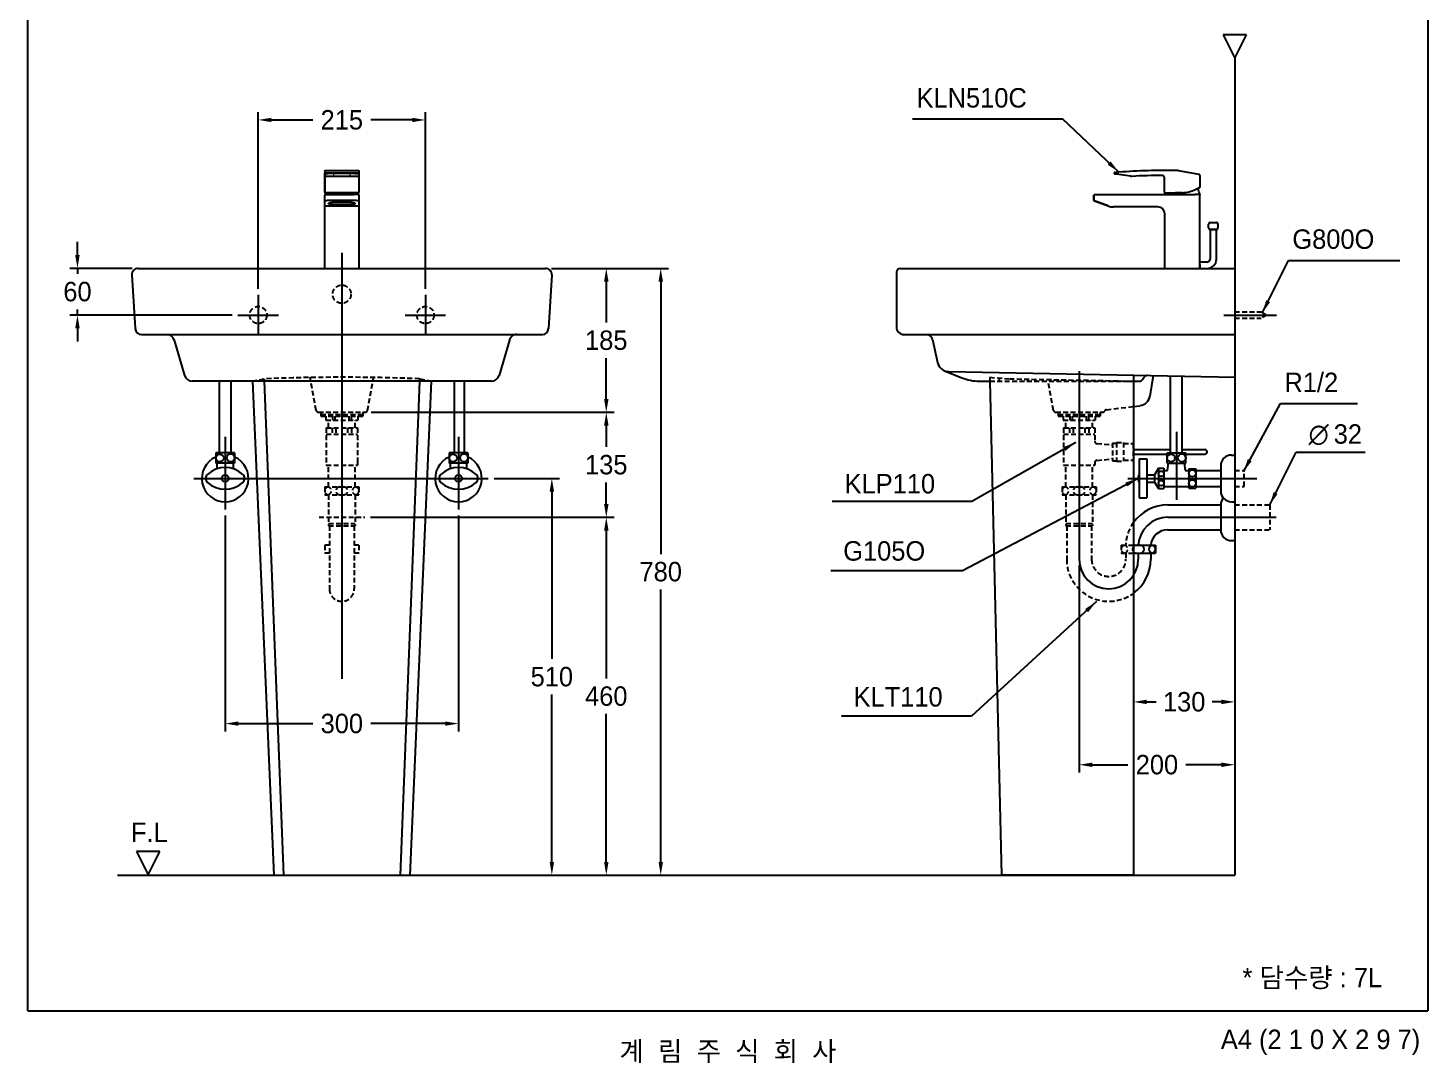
# Model space of a CAD drawing. Header units: millimetres. Extents: x 0 to 5831, y -67 to 2530.
# Drawn here: x 2031 to 3831, y -67 to 1264 of the extents above; entities that cross this region are included whole.
import ezdxf
from ezdxf.enums import TextEntityAlignment as Align
from ezdxf.lldxf.tags import DXFTag

# ---------------------------------------------------------------- set-up
doc = ezdxf.new("R2010")
doc.units = ezdxf.units.MM
doc.linetypes.add('DASHED2', pattern=[9.525, 6.35, -3.175])
for name, color, linetype in [('TEXT', 7, 'Continuous'), ('내부선 및 부속', 4, 'Continuous'), ('도각라인', 255, 'Continuous'), ('외형선', 3, 'Continuous'), ('점선', 6, 'DASHED2'), ('중심선', 1, 'DASHED'), ('치수선', 7, 'Continuous')]:
    doc.layers.add(name, color=color, linetype=linetype)
doc.styles.add('140911', font='HBATANG.TTF', dxfattribs={"height": 23})
doc.styles.add('____', font='')
doc.styles.add('타이틀', font='H2GTRM.TTF', dxfattribs={"height": 25})
doc.styles.get('____').set_extended_font_data('굴림')
tags = doc.linetypes.add('DASHDOT', pattern=[70, 31, -13, 13, -13]).pattern_tags.tags
tags[10:11] = [DXFTag(74, 4), DXFTag(75, 0), DXFTag(340, '0'), DXFTag(46, 0.0), DXFTag(50, 0.0), DXFTag(44, 0.0), DXFTag(45, 0.0)]
tags[8:9] = [DXFTag(74, 4), DXFTag(75, 0), DXFTag(340, '0'), DXFTag(46, 0.0), DXFTag(50, 0.0), DXFTag(44, 0.0), DXFTag(45, 0.0)]
tags[6:7] = [DXFTag(74, 4), DXFTag(75, 0), DXFTag(340, '0'), DXFTag(46, 0.0), DXFTag(50, 0.0), DXFTag(44, 0.0), DXFTag(45, 0.0)]
tags[4:5] = [DXFTag(74, 4), DXFTag(75, 0), DXFTag(340, '0'), DXFTag(46, 0.0), DXFTag(50, 0.0), DXFTag(44, 0.0), DXFTag(45, 0.0)]
tags = doc.linetypes.add('DASHED', pattern=[25.72, 12.86, -12.86]).pattern_tags.tags
tags[6:7] = [DXFTag(74, 4), DXFTag(75, 0), DXFTag(340, '0'), DXFTag(46, 0.0), DXFTag(50, 0.0), DXFTag(44, 0.0), DXFTag(45, 0.0)]
tags[4:5] = [DXFTag(74, 4), DXFTag(75, 0), DXFTag(340, '0'), DXFTag(46, 0.0), DXFTag(50, 0.0), DXFTag(44, 0.0), DXFTag(45, 0.0)]
doc.dimstyles.new('MSADIM', dxfattribs={"dimtxt": 33, "dimasz": 17, "dimexe": 10, "dimexo": 7.5, "dimgap": 10, "dimtad": 0, "dimtih": 1, "dimtoh": 1, "dimdec": 0, "dimzin": 1, "dimdsep": 46, "dimtxsty": '____', "dimcen": 11.25, "dimadec": 0, "dimazin": 0, "dimtfac": 1, "dimtdec": 0, "dimtix": 1, "dimtmove": 0, "dimatfit": 3, "dimfxl": 0, "dimtolj": 1, "dimtzin": 1, "dimarcsym": 0})

# ---------------------------------------------------------------- blocks, each defined once
blk = doc.blocks.new('*D31')
at = {"layer": '치수선', "color": 0, "linetype": 'Continuous', "lineweight": -2}
for p, q in [((2094.6, 971.6), (2094.6, 988.6)), ((2165, 954.6), (2084.6, 954.6)), ((2094.6, 954.6), (2094.6, 947.4)), ((2094.6, 894.6), (2094.6, 901.8)), ((2293.5, 894.6), (2084.6, 894.6)), ((2094.6, 877.6), (2094.6, 860.6))]:
    blk.add_line(p, q, dxfattribs=at)
at = {"layer": '치수선', "color": 0, "linetype": 'Continuous'}
for points in [[(2091.7, 971.6), (2097.4, 971.6), (2094.6, 954.6)], [(2091.7, 877.6), (2097.4, 877.6), (2094.6, 894.6)]]:
    blk.add_solid(points, dxfattribs=at)
at = {"layer": '치수선', "color": 0, "linetype": 'Continuous', "insert": (2094.6, 924.6), "char_height": 25, "attachment_point": 5, "style": '____'}
blk.add_mtext('\\A1;60', dxfattribs=at)
blk = doc.blocks.new('*D32')
at = {"layer": '치수선', "color": 0, "linetype": 'Continuous', "lineweight": -2}
for p, q in [((2327, 928.1), (2327, 1155.4)), ((2542, 928.1), (2542, 1155.4)), ((2344, 1145.4), (2397.2, 1145.4)), ((2525, 1145.4), (2471.9, 1145.4))]:
    blk.add_line(p, q, dxfattribs=at)
at = {"layer": '치수선', "color": 0, "linetype": 'Continuous'}
for points in [[(2344, 1148.2), (2344, 1142.6), (2327, 1145.4)], [(2525, 1148.2), (2525, 1142.6), (2542, 1145.4)]]:
    blk.add_solid(points, dxfattribs=at)
at = {"layer": '치수선', "color": 0, "linetype": 'Continuous', "insert": (2434.5, 1145.4), "char_height": 25, "attachment_point": 5, "style": '____'}
blk.add_mtext('\\A1;215', dxfattribs=at)
blk = doc.blocks.new('*D33')
at = {"layer": '치수선', "color": 0, "linetype": 'Continuous', "lineweight": -2}
for p, q in [((2284.5, 637), (2284.5, 359.4)), ((2584.5, 637), (2584.5, 359.4)), ((2301.5, 369.4), (2397.2, 369.4)), ((2567.5, 369.4), (2471.8, 369.4))]:
    blk.add_line(p, q, dxfattribs=at)
at = {"layer": '치수선', "color": 0, "linetype": 'Continuous'}
for points in [[(2301.5, 372.2), (2301.5, 366.6), (2284.5, 369.4)], [(2567.5, 372.2), (2567.5, 366.6), (2584.5, 369.4)]]:
    blk.add_solid(points, dxfattribs=at)
at = {"layer": '치수선', "color": 0, "linetype": 'Continuous', "insert": (2434.5, 369.4), "char_height": 25, "attachment_point": 5, "style": '____'}
blk.add_mtext('\\A1;300', dxfattribs=at)
blk = doc.blocks.new('*D34')
at = {"layer": '치수선', "color": 0, "linetype": 'Continuous', "lineweight": -2}
for p, q in [((2630.3, 684.6), (2714.5, 684.6)), ((2704.5, 667.6), (2704.5, 452.5)), ((2704.5, 191.6), (2704.5, 406.8)), ((2622.1, 174.6), (2714.5, 174.6))]:
    blk.add_line(p, q, dxfattribs=at)
at = {"layer": '치수선', "color": 0, "linetype": 'Continuous'}
for points in [[(2701.7, 667.6), (2707.4, 667.6), (2704.5, 684.6)], [(2701.7, 191.6), (2707.4, 191.6), (2704.5, 174.6)]]:
    blk.add_solid(points, dxfattribs=at)
at = {"layer": '치수선', "color": 0, "linetype": 'Continuous', "insert": (2704.5, 429.6), "char_height": 25, "attachment_point": 5, "style": '____'}
blk.add_mtext('\\A1;510', dxfattribs=at)
blk = doc.blocks.new('*D35')
at = {"layer": '치수선', "color": 0, "linetype": 'Continuous', "lineweight": -2}
for p, q in [((2704, 954.6), (2784.5, 954.6)), ((2774.5, 937.6), (2774.5, 885)), ((2774.5, 786.6), (2774.5, 839.3)), ((2472.1, 769.6), (2784.5, 769.6))]:
    blk.add_line(p, q, dxfattribs=at)
at = {"layer": '치수선', "color": 0, "linetype": 'Continuous'}
for points in [[(2771.7, 937.6), (2777.4, 937.6), (2774.5, 954.6)], [(2771.7, 786.6), (2777.4, 786.6), (2774.5, 769.6)]]:
    blk.add_solid(points, dxfattribs=at)
at = {"layer": '치수선', "color": 0, "linetype": 'Continuous', "insert": (2774.5, 862.1), "char_height": 25, "attachment_point": 5, "style": '____'}
blk.add_mtext('\\A1;185', dxfattribs=at)
blk = doc.blocks.new('*D36')
at = {"layer": '치수선', "color": 0, "linetype": 'Continuous', "lineweight": -2}
for p, q in [((2472.1, 769.6), (2784.5, 769.6)), ((2774.5, 752.6), (2774.5, 725)), ((2774.5, 651.6), (2774.5, 679.3)), ((2471.4, 634.6), (2784.5, 634.6))]:
    blk.add_line(p, q, dxfattribs=at)
at = {"layer": '치수선', "color": 0, "linetype": 'Continuous'}
for points in [[(2771.7, 752.6), (2777.4, 752.6), (2774.5, 769.6)], [(2771.7, 651.6), (2777.4, 651.6), (2774.5, 634.6)]]:
    blk.add_solid(points, dxfattribs=at)
at = {"layer": '치수선', "color": 0, "linetype": 'Continuous', "insert": (2774.5, 702.1), "char_height": 25, "attachment_point": 5, "style": '____'}
blk.add_mtext('\\A1;135', dxfattribs=at)
blk = doc.blocks.new('*D37')
at = {"layer": '치수선', "color": 0, "linetype": 'Continuous', "lineweight": -2}
for p, q in [((2471.4, 634.6), (2784.5, 634.6)), ((2774.5, 617.6), (2774.5, 427.4)), ((2774.5, 191.6), (2774.5, 381.8)), ((2469.1, 174.6), (2784.5, 174.6))]:
    blk.add_line(p, q, dxfattribs=at)
at = {"layer": '치수선', "color": 0, "linetype": 'Continuous'}
for points in [[(2771.7, 617.6), (2777.4, 617.6), (2774.5, 634.6)], [(2771.7, 191.6), (2777.4, 191.6), (2774.5, 174.6)]]:
    blk.add_solid(points, dxfattribs=at)
at = {"layer": '치수선', "color": 0, "linetype": 'Continuous', "insert": (2774.5, 404.6), "char_height": 25, "attachment_point": 5, "style": '____'}
blk.add_mtext('\\A1;460', dxfattribs=at)
blk = doc.blocks.new('*D38')
at = {"layer": '치수선', "color": 0, "linetype": 'Continuous', "lineweight": -2}
for p, q in [((2704, 954.6), (2854.5, 954.6)), ((2844.5, 937.6), (2844.5, 587.4)), ((2844.5, 191.6), (2844.5, 541.8)), ((2792, 174.6), (2854.5, 174.6))]:
    blk.add_line(p, q, dxfattribs=at)
at = {"layer": '치수선', "color": 0, "linetype": 'Continuous'}
for points in [[(2841.7, 937.6), (2847.4, 937.6), (2844.5, 954.6)], [(2841.7, 191.6), (2847.4, 191.6), (2844.5, 174.6)]]:
    blk.add_solid(points, dxfattribs=at)
at = {"layer": '치수선', "color": 0, "linetype": 'Continuous', "insert": (2844.5, 564.6), "char_height": 25, "attachment_point": 5, "style": '____'}
blk.add_mtext('\\A1;780', dxfattribs=at)
blk = doc.blocks.new('*D39')
at = {"layer": '치수선', "color": 0, "linetype": 'Continuous', "lineweight": -2}
for p, q in [((3382.5, 573.1), (3382.5, 306.5)), ((3582.5, 464.1), (3582.5, 306.5)), ((3399.5, 316.5), (3445.2, 316.5)), ((3565.5, 316.5), (3519.8, 316.5))]:
    blk.add_line(p, q, dxfattribs=at)
at = {"layer": '치수선', "color": 0, "linetype": 'Continuous'}
for points in [[(3399.5, 319.3), (3399.5, 313.6), (3382.5, 316.5)], [(3565.5, 319.3), (3565.5, 313.6), (3582.5, 316.5)]]:
    blk.add_solid(points, dxfattribs=at)
at = {"layer": '치수선', "color": 0, "linetype": 'Continuous', "insert": (3482.5, 316.5), "char_height": 25, "attachment_point": 5, "style": '____'}
blk.add_mtext('\\A1;200', dxfattribs=at)
blk = doc.blocks.new('*D40')
at = {"layer": '치수선', "color": 0, "linetype": 'Continuous', "lineweight": -2}
for p, q in [((3582.5, 507.1), (3582.5, 387.3)), ((3452.5, 488.4), (3452.5, 387.3)), ((3469.5, 397.3), (3481.6, 397.3)), ((3565.5, 397.3), (3553.5, 397.3))]:
    blk.add_line(p, q, dxfattribs=at)
at = {"layer": '치수선', "color": 0, "linetype": 'Continuous'}
for points in [[(3469.5, 400.1), (3469.5, 394.4), (3452.5, 397.3)], [(3565.5, 400.1), (3565.5, 394.4), (3582.5, 397.3)]]:
    blk.add_solid(points, dxfattribs=at)
at = {"layer": '치수선', "color": 0, "linetype": 'Continuous', "insert": (3517.5, 397.3), "char_height": 25, "attachment_point": 5, "style": '____'}
blk.add_mtext('\\A1;130', dxfattribs=at)

msp = doc.modelspace()

# ---------------------------------------------------------------- linework, layer by layer
at = {"layer": '내부선 및 부속', "linetype": 'Continuous'}
for p, q in [((2413.5, 1080.6), (2455.5, 1080.6)), ((3510, 1080.5), (3531.7, 1076.6)), ((2412.5, 1079.6), (2412.5, 1077.3)), ((2412.5, 1079.6), (2412.5, 1079.5)), ((2412.5, 1079.5), (2412.5, 1075.6)), ((2412.5, 1076.1), (2412.5, 1077.3)), ((2412.5, 1074), (2412.5, 1076.1)), ((2412.5, 1075.6), (2412.5, 1074.8)), ((2412.5, 1075.3), (2412.5, 1074)), ((2412.5, 1052.6), (2412.5, 1075.2)), ((2412.5, 1073.6), (2412.5, 1074.8)), ((2412.5, 1074), (2412.5, 1074)), ((2412.5, 1073.6), (2412.5, 1056.7)), ((2413.5, 1073), (2455.5, 1073)), ((2450.5, 1077), (2418.5, 1077)), ((2418.5, 1077), (2418.5, 1076.8)), ((2418.5, 1076.8), (2450.5, 1076.8)), ((2424.5, 1076.4), (2423.5, 1076.4)), ((2423.5, 1076.4), (2423.5, 1075.8)), ((2423.5, 1075.8), (2423.5, 1075.5)), ((2423.5, 1075.5), (2424.5, 1075.5)), ((2424.5, 1075.5), (2424.5, 1076.4)), ((2424.5, 1075.8), (2424.5, 1076.4)), ((2424.5, 1075.5), (2424.5, 1075.8)), ((2444.5, 1076.4), (2444.5, 1075.8)), ((2445.5, 1076.4), (2444.5, 1076.4)), ((2444.5, 1075.8), (2444.5, 1075.5)), ((2444.5, 1075.5), (2445.5, 1075.5)), ((2445.5, 1075.5), (2444.5, 1075.5)), ((2445.5, 1075.8), (2445.5, 1076.4)), ((2445.5, 1075.5), (2445.5, 1076.4)), ((2445.5, 1075.5), (2445.5, 1075.8)), ((2445.5, 1075.5), (2445.5, 1075.5)), ((2450.5, 1076.8), (2450.5, 1077)), ((2455.5, 1073), (2455.5, 1073)), ((2456.5, 1079.6), (2456.5, 1077.3)), ((2456.5, 1077.3), (2456.5, 1076.1)), ((2456.5, 1076.1), (2456.5, 1074)), ((2456.5, 1075.3), (2456.5, 1075.2)), ((2456.5, 1075.2), (2456.5, 1052.6)), ((2456.5, 1074), (2456.5, 1074)), ((3427.5, 1076.8), (3427.5, 1077)), ((3427.5, 1077), (3427.5, 1076.8)), ((3433.4, 1075.1), (3428.4, 1075.8)), ((3448.5, 1073), (3433.4, 1075.1)), ((3492.1, 1052.6), (3492.1, 1071.2)), ((3531.7, 1076.6), (3536.7, 1075.7)), ((3537.5, 1074.8), (3537.5, 1074.6)), ((3537.5, 1073.6), (3537.5, 1074.6)), ((3537.5, 1073.6), (3537.5, 1059.2)), ((2412.5, 1056.7), (2412.5, 1052.6)), ((2412.5, 1040.5), (2412.5, 1048.6)), ((2412.5, 954.6), (2412.5, 1048.6)), ((2414, 1051.6), (2413.5, 1051.6)), ((2413.5, 1049.6), (2418.5, 1049.6)), ((2455.1, 1051.6), (2414, 1051.6)), ((2418.5, 1049.6), (2450.5, 1049.6)), ((2455.5, 1049.6), (2450.5, 1049.6)), ((2455.5, 1051.6), (2455.1, 1051.6)), ((2456.5, 1048.6), (2456.5, 1040.5)), ((3401.3, 1042.3), (3401.3, 1048.6)), ((3401.3, 1048.6), (3401.3, 1042.3)), ((3402.3, 1049.6), (3407.3, 1049.6)), ((3407.3, 1049.6), (3531.5, 1049.6)), ((3493.1, 1051.6), (3506.5, 1051.6)), ((3493.6, 1051.6), (3498, 1051.6)), ((3508.5, 1051.6), (3506.5, 1051.6)), ((3515.5, 1051.6), (3508.5, 1051.6)), ((3536.5, 1049.6), (3531.5, 1049.6)), ((3536.5, 1049.6), (3537.5, 1049.6)), ((3537.5, 1049.6), (3537.5, 1048.6)), ((3537.5, 954.6), (3537.5, 1048.6)), ((2412.5, 1035.8), (2412.5, 1040.5)), ((2412.5, 1034.6), (2412.5, 1035.8)), ((2412.5, 954.6), (2412.5, 1034.6)), ((2413.5, 1034.8), (2455.5, 1034.8)), ((2418.5, 1042.3), (2450.5, 1042.3)), ((2447.5, 1039.3), (2421.5, 1039.3)), ((2421.5, 1036.6), (2421.5, 1039.3)), ((2421.5, 1036.6), (2447.5, 1036.6)), ((2447.5, 1036.6), (2447.5, 1039.3)), ((2456.5, 1040.5), (2456.5, 1035.8)), ((2456.5, 1034.6), (2456.5, 1035.8)), ((2456.5, 1034.6), (2456.5, 1034.6)), ((2456.5, 1034.6), (2456.5, 954.6)), ((3407, 1039.5), (3402, 1041.4)), ((3402, 1041.4), (3407, 1039.5)), ((3407, 1039.5), (3420, 1034.8)), ((3420, 1034.8), (3407, 1039.5)), ((3407.6, 1039.3), (3415.1, 1036.6)), ((3415.1, 1036.6), (3407.6, 1039.3)), ((3483.5, 1033.6), (3426.8, 1033.6)), ((3492.5, 954.6), (3492.5, 1024.6)), ((3549, 1006.5), (3549, 1011.6)), ((3551, 1013.6), (3559, 1013.6)), ((3561, 1011.7), (3561, 1006.5)), ((3555, 1004.6), (3550.9, 1004.6)), ((3551, 1004.6), (3551, 966.6)), ((3551, 1004.6), (3559, 1004.6)), ((3557.3, 1004.6), (3552.6, 1004.6)), ((3559, 1004.6), (3555, 1004.6)), ((3559, 1004.6), (3555, 1004.6)), ((3559, 966.6), (3559, 1004.6)), ((3537.5, 981.6), (3537.5, 986.6)), ((3537.5, 959.6), (3537.5, 981.6)), ((3492.5, 954.6), (3537.5, 954.6)), ((3547, 962.6), (3537.5, 962.6)), ((3537.5, 959.6), (3537.5, 954.6)), ((3537.5, 954.6), (3547, 954.6)), ((3279.6, 813.6), (3279.7, 809.6)), ((3500, 717.4), (3500, 816.2)), ((3515, 717.4), (3515, 815.9)), ((2277, 809.6), (2277, 717.4)), ((2292, 809.6), (2292, 717.4)), ((2334.7, 809.6), (2359.5, 174.6)), ((2534.4, 809.6), (2509.5, 174.6)), ((2578.8, 809.6), (2578.8, 717.4)), ((2592, 809.6), (2592, 717.4)), ((3452.5, 721.6), (3500, 721.6)), ((3515, 721.6), (3544, 721.6)), ((2296.5, 717.4), (2272.5, 717.4)), ((2272.5, 717.4), (2272.5, 704.4)), ((2296.5, 704.4), (2272.5, 704.4)), ((2274, 704.4), (2274, 696.9)), ((2295, 704.4), (2295, 696.9)), ((2296.5, 717.4), (2296.5, 704.4)), ((2596.5, 717.4), (2572.5, 717.4)), ((2572.5, 717.4), (2572.5, 704.4)), ((2596.5, 704.4), (2572.5, 704.4)), ((2574, 704.4), (2574, 696.9)), ((2595, 704.4), (2595, 696.9)), ((2596.5, 717.4), (2596.5, 704.4)), ((3452.5, 715.6), (3495.5, 715.6)), ((3459.5, 709.6), (3469.5, 709.6)), ((3459.5, 709.6), (3459.5, 659.6)), ((3469.5, 709.6), (3469.5, 659.6)), ((3495.5, 704.4), (3495.5, 717.4)), ((3495.5, 717.4), (3519.5, 717.4)), ((3495.5, 704.4), (3519.5, 704.4)), ((3496, 694.9), (3497.5, 704.4)), ((3517.5, 704.4), (3519, 694.9)), ((3519.5, 704.4), (3519.5, 717.4)), ((3519.5, 715.6), (3544, 715.6)), ((3469.5, 689.4), (3479.5, 689.4)), ((3484.5, 697.6), (3479.5, 689.4)), ((3479.5, 689.4), (3479.5, 679.9)), ((3484.5, 697.6), (3484.5, 671.6)), ((3484.5, 697.6), (3491.5, 697.6)), ((3491.5, 697.6), (3491.5, 671.6)), ((3491.5, 694.9), (3496, 694.9)), ((3519, 694.9), (3523.5, 694.9)), ((3523.5, 697.1), (3532.5, 697.1)), ((3523.5, 697.1), (3523.5, 672.1)), ((3532.5, 697.1), (3532.5, 672.1)), ((3532.5, 694.9), (3564.5, 694.9)), ((3564.5, 700.6), (3564.5, 668.6)), ((3469.5, 679.9), (3479.5, 679.9)), ((3479.5, 679.9), (3484.5, 671.6)), ((3484.5, 671.6), (3491.5, 671.6)), ((3491.5, 674.4), (3523.5, 674.4)), ((3523.5, 672.1), (3532.5, 672.1)), ((3532.5, 674.4), (3564.5, 674.4)), ((3459.5, 659.6), (3469.5, 659.6)), ((3496.4, 650.6), (3564.5, 650.6)), ((3564.5, 650.6), (3564.5, 618.6)), ((3578.5, 654.6), (3582.5, 654.6)), ((3496.4, 618.6), (3564.5, 618.6)), ((3452.5, 598.6), (3480.5, 598.6)), ((3480.5, 598.6), (3480.5, 588.6)), ((3578.5, 604.6), (3582.5, 604.6)), ((3452.5, 588.6), (3480.5, 588.6)), ((3474.5, 588.6), (3474.5, 580.6))]:
    msp.add_line(p, q, dxfattribs=at)
for centre, radius in [((2277.6, 710.8), 5), ((2291.5, 711), 5), ((2577.6, 710.8), 5), ((2591.5, 711), 5), ((3500.5, 710.8), 5), ((3514.5, 711), 5), ((2284.5, 684.6), 4.5), ((2584.5, 684.6), 4.5), ((3488, 690.6), 3.5), ((3528, 691.1), 4.5), ((3488, 678.6), 3.5), ((3528, 678.1), 4.5)]:
    msp.add_circle(centre, radius, dxfattribs=at)
for centre, radius, start, end in [((3501.2, 80.6), 1000, 89.5936, 93.8863), ((3508.3, 1070.6), 10, 80, 89.5936), ((2455.5, 1074), 1, 270, 0), ((3428.5, 1076.8), 1, 202.1993, 262.1993), ((3428.5, 1076.8), 1, 202.1993, 262.1993), ((3428.5, 1076.8), 1, 202.1993, 262.1993), ((3428.5, 1076.8), 1, 202.1993, 262.1993), ((3449.9, 1083), 10, 262.1993, 272.9349), ((3501.2, 80.6), 993.6, 90.6538, 92.9349), ((3488.7, 1071.1), 3.34, 2.007, 69.3544), ((2413.5, 1052.6), 1, 180, 270), ((2413.5, 1048.6), 1, 90, 180), ((2413.5, 1048.6), 1, 90, 180), ((2442.2, 1044.5), 27.6, 165.1842, 169.4357), ((2427.9, 1044.5), 27.6, 10.5643, 14.8158), ((2455.5, 1052.6), 1, 270, 0), ((2455.5, 1048.6), 1, 0, 90), ((3402.3, 1048.6), 1, 90, 180), ((3402.3, 1048.6), 1, 90, 180), ((3493.1, 1052.6), 1, 180, 270), ((3524.7, 1044.5), 27.6, 165.1842, 169.4357), ((3510, 1107.2), 55.8, 275.72, 293.156), ((3510.4, 1044.5), 27.6, 10.5643, 27.3016), ((3426.8, 1053.6), 20, 250, 270), ((3426.8, 1053.6), 20, 250, 270), ((3483.5, 1024.6), 9, 0, 90), ((3551, 1011.6), 2, 90, 180), ((3559, 1011.7), 1.92, 0, 90), ((3550.9, 1006.5), 1.92, 180, 270), ((3559, 1006.5), 1.92, 270, 0), ((3547, 966.6), 4, 270, 0), ((3547, 966.6), 12, 270, 0), ((3544, 718.6), 3, 270, 90.0021), ((2284.5, 684.6), 30, 113.5781, 66.4218), ((2584.5, 684.6), 30, 113.5781, 66.4218), ((3578.5, 700.6), 14, 90, 180), ((2266.5, 684.6), 7, 132.501, 227.499), ((2284.5, 665), 33.6, 47.499, 132.501), ((2302.5, 684.6), 7, 312.501, 47.499), ((2566.5, 684.6), 7, 132.501, 227.499), ((2584.5, 665), 33.6, 47.499, 132.501), ((2602.5, 684.6), 7, 312.501, 47.499), ((3466, 684.6), 7.84, 144.9654, 215.0346), ((2284.5, 704.2), 33.6, 227.499, 312.501), ((2584.5, 704.2), 33.6, 227.499, 312.501), ((3578.5, 668.6), 14, 180, 270), ((3496.4, 596.6), 54, 90, 144.4027), ((3578.5, 650.6), 14, 139.9948, 180), ((3496.4, 596.6), 22, 90, 174.7841), ((3578.5, 618.6), 14, 180, 270), ((3461, 593.6), 5, 270, 90), ((3477, 593.6), 5, 98.6269, 261.3731), ((3475.5, 593.6), 5, 278.6269, 81.3731), ((3420.5, 580.6), 54, 306.3412, 0)]:
    msp.add_arc(centre, radius, start, end, dxfattribs=at)
for points, knots in [([(2412.6, 1079.8), (2412.6, 1079.8), (2412.6, 1079.9), (2412.6, 1080.1), (2412.8, 1080.3), (2413, 1080.5), (2413.3, 1080.6), (2413.4, 1080.6), (2413.5, 1080.6)], [0, 0, 0, 0, 0.097046, 0.215477, 0.366984, 0.6013, 0.806128, 1, 1, 1, 1]), ([(2455.5, 1080.6), (2455.6, 1080.6), (2455.7, 1080.6), (2455.9, 1080.6), (2456.1, 1080.5), (2456.3, 1080.3), (2456.4, 1080.1), (2456.5, 1080), (2456.5, 1079.8), (2456.5, 1079.8), (2456.5, 1079.7), (2456.5, 1079.7)], [0, 0, 0, 0, 0.020818, 0.239105, 0.419032, 0.574027, 0.708164, 0.821662, 0.913084, 0.980269, 1, 1, 1, 1]), ([(2418.5, 1077), (2418.1, 1077), (2417.4, 1077), (2416.6, 1077), (2415.9, 1077), (2415.3, 1077), (2414.6, 1077.1), (2414, 1077.1), (2413.5, 1077.1), (2413.3, 1077.2), (2413.2, 1077.2), (2413, 1077.2), (2412.6, 1077.3), (2412.5, 1077.3), (2412.5, 1077.3)], [0, 0, 0, 0, 0.142857, 0.214286, 0.285714, 0.357143, 0.428571, 0.571429, 0.642857, 0.678571, 0.696429, 0.714286, 0.857143, 1, 1, 1, 1]), ([(2412.5, 1076.1), (2412.5, 1076.2), (2413, 1076.4), (2414.7, 1076.7), (2416.7, 1076.8), (2418.1, 1076.8), (2418.5, 1076.8)], [0, 0, 0, 0, 0.285714, 0.571429, 0.857143, 1, 1, 1, 1]), ([(2456.4, 1077.3), (2456.4, 1077.3), (2456.3, 1077.2), (2456, 1077.2), (2455.3, 1077.1), (2454.5, 1077.1), (2453.7, 1077), (2453, 1077), (2451.9, 1077), (2451, 1077), (2450.5, 1077)], [0, 0, 0, 0, 0.022938, 0.185782, 0.348626, 0.511469, 0.592891, 0.674313, 0.837156, 1, 1, 1, 1]), ([(2450.5, 1076.8), (2451.4, 1076.8), (2453.2, 1076.7), (2455.4, 1076.5), (2456.2, 1076.3), (2456.4, 1076.2), (2456.4, 1076.2)], [0, 0, 0, 0, 0.32589, 0.651781, 0.977671, 1, 1, 1, 1]), ([(3428.5, 1078), (3428.3, 1078), (3428.1, 1077.9), (3427.9, 1077.7), (3427.7, 1077.6), (3427.6, 1077.3), (3427.5, 1077.1), (3427.5, 1077)], [0, 0, 0, 0, 0.285714, 0.428571, 0.571429, 0.785714, 1, 1, 1, 1]), ([(3428.5, 1078), (3428.5, 1078), (3428.6, 1078), (3428.9, 1078), (3429.2, 1078), (3429.7, 1078.1), (3430.3, 1078.1), (3431.3, 1078.2), (3432.4, 1078.3), (3433.1, 1078.3), (3433.5, 1078.3)], [0, 0, 0, 0, 0.142857, 0.285714, 0.357143, 0.428571, 0.571429, 0.714286, 0.857143, 1, 1, 1, 1]), ([(3536.9, 1058.3), (3536.9, 1058.2), (3536.8, 1058.2), (3536.6, 1058.1), (3536.2, 1057.9), (3535.8, 1057.7), (3535.5, 1057.5), (3535.1, 1057.3), (3534.6, 1057), (3533.9, 1056.7), (3533.3, 1056.4), (3532.7, 1056.2), (3532.5, 1056.1), (3532.4, 1056)], [0, 0, 0, 0, 0.022972, 0.19686, 0.283804, 0.370748, 0.457692, 0.5229, 0.63158, 0.718524, 0.892412, 0.935884, 1, 1, 1, 1]), ([(3536.5, 1058), (3536.5, 1058), (3536.5, 1058), (3536.5, 1058), (3536.4, 1058), (3536.3, 1057.9), (3536.3, 1057.9), (3536.2, 1057.9), (3536.2, 1057.9), (3536.1, 1057.8), (3536.1, 1057.8), (3536, 1057.8), (3536, 1057.7), (3535.9, 1057.7), (3535.9, 1057.7), (3535.7, 1057.6), (3535.7, 1057.6), (3535.5, 1057.5), (3535.4, 1057.5), (3535.3, 1057.4), (3535.2, 1057.3), (3535, 1057.3), (3535, 1057.2), (3534.9, 1057.2), (3534.9, 1057.2), (3534.9, 1057.2)], [0, 0, 0, 0, 0.147203, 0.147203, 0.295653, 0.295653, 0.37051, 0.37051, 0.483564, 0.483564, 0.521467, 0.521467, 0.597561, 0.597561, 0.635788, 0.635788, 0.751471, 0.751471, 0.829397, 0.829397, 0.947331, 0.947331, 0.986892, 0.986892, 1, 1, 1, 1]), ([(3537.4, 1059.1), (3537.4, 1059), (3537.4, 1058.9), (3537.3, 1058.6), (3537.1, 1058.4), (3537, 1058.3), (3536.9, 1058.3)], [0, 0, 0, 0, 0.250001, 0.499999, 0.749998, 1, 1, 1, 1]), ([(3537.4, 1059.1), (3537.4, 1059.1), (3537.5, 1059.2), (3537.5, 1059.2), (3537.5, 1059.2)], [0, 0, 0, 0, 0.15708, 1, 1, 1, 1]), ([(2412.5, 1040.5), (2412.5, 1040.8), (2413, 1041.3), (2414.7, 1042), (2416.7, 1042.3), (2418.1, 1042.3), (2418.5, 1042.3)], [0, 0, 0, 0, 0.285714, 0.571429, 0.857143, 1, 1, 1, 1]), ([(2412.5, 1034.6), (2412.5, 1034.6), (2412.5, 1034.6), (2412.5, 1034.5), (2412.6, 1034.4), (2412.6, 1034.3)], [0, 0, 0, 0, 0.003909, 0.003909, 1, 1, 1, 1]), ([(2450.5, 1042.3), (2451.4, 1042.3), (2453.2, 1042.2), (2455.4, 1041.7), (2456.2, 1041.1), (2456.4, 1040.9), (2456.4, 1040.8)], [0, 0, 0, 0, 0.326484, 0.652968, 0.979452, 1, 1, 1, 1]), ([(2456.5, 1034.4), (2456.5, 1034.4), (2456.5, 1034.4), (2456.5, 1034.4), (2456.5, 1034.4)], [0, 0, 0, 0, 0.705199, 1, 1, 1, 1]), ([(3401.3, 1042.3), (3401.3, 1042.2), (3401.3, 1042), (3401.4, 1041.8), (3401.5, 1041.7), (3401.7, 1041.5), (3401.8, 1041.4), (3402, 1041.4)], [0, 0, 0, 0, 0.214286, 0.428571, 0.571429, 0.714286, 1, 1, 1, 1])]:
    msp.add_open_spline(points, degree=3, knots=knots, dxfattribs=at)
for points in [[(2413.5, 1073), (2412.5, 1073), (2412.5, 1074)], [(2456.5, 1074), (2456.5, 1073), (2455.5, 1073)], [(2413.5, 1034.8), (2412.5, 1034.8), (2412.5, 1035.8)], [(2456.5, 1035.8), (2456.5, 1034.8), (2455.5, 1034.8)]]:
    msp.add_rational_spline(points, [1, 0.707106781056, 1], degree=2, dxfattribs=at)
for points, degree in [([(2456.1, 1073.2), (2456.1, 1073.1), (2456.1, 1073), (2456, 1072.9)], 3), ([(2456, 1073.1), (2456, 1073), (2456, 1073), (2456, 1072.9)], 3), ([(2456.5, 1077.5), (2456.5, 1077.4), (2456.4, 1077.3)], 2), ([(2456.5, 1077.3), (2456.5, 1077.3), (2456.5, 1077.3), (2456.4, 1077.3)], 3), ([(2456.4, 1076.2), (2456.5, 1076.1), (2456.5, 1075.9)], 2), ([(2456.4, 1076.2), (2456.5, 1076.2), (2456.5, 1076.1), (2456.5, 1076.1)], 3), ([(2456.5, 1077.5), (2456.5, 1077.5), (2456.5, 1077.4), (2456.5, 1077.3)], 3), ([(2456.5, 1076.1), (2456.5, 1076), (2456.5, 1076), (2456.5, 1075.9)], 3), ([(3428.5, 1078), (3428, 1077.9), (3427.5, 1077.5), (3427.5, 1077)], 3), ([(3427.5, 1076.8), (3427.5, 1076.3), (3427.9, 1075.9), (3428.4, 1075.8)], 3), ([(3428.2, 1077.9), (3428.2, 1077.9), (3428.3, 1077.9), (3428.3, 1078)], 3), ([(3531.7, 1076.6), (3531.7, 1076.6), (3531.7, 1076.6), (3531.7, 1076.6)], 3), ([(3537.5, 1074.8), (3537.5, 1075.2), (3537.2, 1075.7), (3536.7, 1075.7)], 3), ([(3532.4, 1056), (3532.2, 1055.9), (3531.9, 1055.8)], 2), ([(3531.9, 1055.8), (3531.9, 1055.8), (3531.9, 1055.8), (3531.9, 1055.8)], 3), ([(2456.4, 1040.8), (2456.5, 1040.7), (2456.5, 1040.6), (2456.5, 1040.5)], 3), ([(2456.4, 1040.8), (2456.5, 1040.6), (2456.5, 1040.3)], 2), ([(2456.5, 1040.5), (2456.5, 1040.4), (2456.5, 1040.4), (2456.5, 1040.3)], 3), ([(3401.3, 1042.3), (3401.3, 1041.9), (3401.6, 1041.5), (3402, 1041.4)], 3)]:
    msp.add_open_spline(points, degree=degree, dxfattribs=at)
for points in [[(2421.5, 1036.6), (2417.5, 1036.6), (2417.5, 1037.9), (2417.5, 1039.3), (2421.5, 1039.3)], [(2447.5, 1039.3), (2451.5, 1039.3), (2451.5, 1037.9), (2451.5, 1036.6), (2447.5, 1036.6)]]:
    msp.add_rational_spline(points, [1, 0.707106781056, 1, 0.707106781056, 1], degree=2, knots=[0, 0, 0, 0.5, 0.5, 1, 1, 1], dxfattribs=at)
at = {"layer": '도각라인', "color": 7}
for p, q in [((2031, 0), (2031, 2530)), ((3831, 2530), (3831, 0)), ((2031, 0), (3831, 0))]:
    msp.add_line(p, q, dxfattribs=at)
at = {"layer": '외형선', "linetype": 'Continuous'}
for p, q in [((3597.5, 1254.9), (3567.5, 1254.9)), ((3567.5, 1254.9), (3582.5, 1224.9)), ((3582.5, 1224.9), (3597.5, 1254.9)), ((3582.5, 1224.9), (3582.5, 174.6)), ((2172.5, 954.6), (2696.5, 954.6)), ((3152.5, 954.6), (3582.5, 954.6)), ((2164.6, 946.1), (2168.8, 877.1)), ((2704.5, 946.1), (2700.3, 877.1)), ((3147.5, 949.6), (3147.5, 879.6)), ((2176.8, 869.6), (2692.3, 869.6)), ((3157.5, 869.6), (3582.5, 869.6)), ((2219.1, 862.4), (2232.4, 816.8)), ((2649.9, 862.4), (2636.6, 816.8)), ((3193.9, 863.3), (3200.5, 833.7)), ((3582.5, 834.6), (3582.5, 194.6)), ((3209.5, 823), (3231.7, 814)), ((3214.9, 821.9), (3582.5, 814.6)), ((3267.5, 814.6), (3267.7, 809.6)), ((3452.5, 817.2), (3452.5, 174.6)), ((3464, 811.8), (3466, 814.7)), ((3464, 811.8), (3466, 814.7)), ((3473.6, 790.4), (3478.2, 816.7)), ((2627, 809.6), (2242, 809.6)), ((2319.5, 809.6), (2347, 174.6)), ((2549.5, 809.6), (2522, 174.6)), ((3254.3, 809.6), (3267.7, 809.6)), ((3267.7, 809.6), (3282.5, 174.6)), ((3452.5, 809.6), (3459.9, 809.6)), ((3452.5, 777.1), (3460.6, 778.1)), ((3578.5, 714.6), (3582.5, 714.6)), ((3582.5, 650.6), (3582.5, 618.6)), ((3582.5, 650.6), (3582.5, 618.6)), ((2200.5, 204.9), (2170.5, 204.9)), ((2170.5, 204.9), (2185.5, 174.9)), ((2185.5, 174.9), (2200.5, 204.9)), ((2146, 174.6), (3582.5, 174.6)), ((2347, 174.6), (2522, 174.6)), ((3282.5, 174.6), (3452.5, 174.6)), ((3452.5, 174.6), (3282.5, 174.6))]:
    msp.add_line(p, q, dxfattribs=at)
for centre, radius, start, end in [((2172.5, 946.6), 8, 90, 183.5295), ((2696.5, 946.6), 8, 356.4705, 90), ((3152.5, 949.6), 5, 90, 180), ((2176.8, 877.6), 8, 183.5288, 270), ((2209.5, 859.6), 10, 16.2592, 90), ((2692.3, 877.6), 8, 270, 356.4712), ((3157.5, 879.6), 10, 180, 270.0017), ((3186.1, 861.6), 8, 12.5288, 90), ((3215.2, 836.9), 15, 192.5288, 268.8623), ((2242, 819.6), 10, 196.2602, 270), ((2627, 819.6), 10, 270, 343.7408), ((2627, 819.6), 10, 270, 343.7404), ((3254.3, 869.6), 60, 247.8983, 270), ((3459.9, 814.6), 5, 270, 325.5381), ((3459.9, 814.6), 5, 270, 325.5381), ((3458.8, 793), 15, 277.0025, 350.0738)]:
    msp.add_arc(centre, radius, start, end, dxfattribs=at)
for points, weights in [([(2659.7, 869.6), (2652.1, 869.7), (2649.9, 862.4)], [0.913287392135, 0.760023491672, 1]), ([(3470.3, 816.8), (3467.6, 816.9), (3466, 814.7)], [0.863413537381, 0.815553587103, 1])]:
    msp.add_rational_spline(points, weights, degree=2, dxfattribs=at)
at = {"layer": '점선'}
for p, q in [((3582.5, 898.6), (3616.4, 898.6)), ((3582.5, 890.6), (3616.4, 890.6)), ((3616.4, 898.6), (3623.9, 894.6)), ((3623.9, 894.6), (3616.4, 890.6)), ((2319.5, 809.6), (2334.5, 812.6)), ((2334.5, 812.6), (2334.7, 809.6)), ((2401.6, 772.1), (2393.6, 814.6)), ((2467.5, 772.1), (2475.5, 814.6)), ((2534.5, 812.6), (2534.4, 809.6)), ((2534.5, 812.6), (2549.5, 809.6)), ((3267.5, 814.6), (3292.2, 812.6)), ((3292.8, 812.6), (3452.5, 809.6)), ((3267.7, 809.6), (3452.5, 809.6)), ((3349.6, 772.1), (3342.5, 809.6)), ((3417.5, 772.8), (3452.5, 777.1)), ((2404.5, 769.6), (2464.6, 769.6)), ((2407.5, 769.6), (2407.5, 764.6)), ((2407.5, 766.6), (2461.5, 766.6)), ((2407.5, 764.6), (2461.5, 764.6)), ((2414, 764.6), (2414, 759.6)), ((2414, 759.6), (2455, 759.6)), ((2417.5, 749.6), (2417.5, 759.6)), ((2422.5, 764.6), (2422.5, 759.6)), ((2425.5, 764.6), (2425.5, 759.6)), ((2443.5, 764.6), (2443.5, 759.6)), ((2446.5, 764.6), (2446.5, 759.6)), ((2451.5, 749.6), (2451.5, 759.6)), ((2455, 764.6), (2455, 759.6)), ((2461.5, 769.6), (2461.5, 764.6)), ((3352.5, 769.6), (3412.6, 769.6)), ((3355.5, 769.6), (3355.5, 764.6)), ((3355.5, 766.6), (3409.5, 766.6)), ((3355.5, 764.6), (3409.5, 764.6)), ((3362, 764.6), (3362, 759.6)), ((3362, 759.6), (3403, 759.6)), ((3365.5, 749.6), (3365.5, 759.6)), ((3370.5, 764.6), (3370.5, 759.6)), ((3373.5, 764.6), (3373.5, 759.6)), ((3391.5, 764.6), (3391.5, 759.6)), ((3394.5, 764.6), (3394.5, 759.6)), ((3399.5, 749.6), (3399.5, 759.6)), ((3403, 764.6), (3403, 759.6)), ((3409.5, 769.6), (3409.5, 764.6)), ((2414.5, 749.6), (2454.5, 749.6)), ((2414.5, 749.6), (2414.5, 701.6)), ((2414.5, 741.6), (2454.5, 741.6)), ((2422, 749.6), (2422, 741.6)), ((2427, 749.6), (2427, 741.6)), ((2442, 749.6), (2442, 741.6)), ((2447, 749.6), (2447, 741.6)), ((2454.5, 749.6), (2454.5, 704.9)), ((3362.5, 749.6), (3402.5, 749.6)), ((3362.5, 749.6), (3362.5, 701.6)), ((3362.5, 741.6), (3402.5, 741.6)), ((3370, 749.6), (3370, 741.6)), ((3375, 749.6), (3375, 741.6)), ((3390, 749.6), (3390, 741.6)), ((3395, 749.6), (3395, 741.6)), ((3402.5, 749.6), (3402.5, 732.4)), ((3405.3, 729.4), (3425.5, 727.6)), ((3425.5, 730.1), (3430.5, 730.1)), ((3425.5, 730.1), (3425.5, 707.1)), ((3430.5, 730.6), (3439.5, 730.6)), ((3430.5, 730.6), (3430.5, 706.6)), ((3439.5, 730.6), (3439.5, 706.6)), ((3439.5, 729.4), (3452, 729.4)), ((3452, 729.4), (3452, 707.9)), ((3452.5, 721.6), (3452, 721.6)), ((2454.5, 704.9), (2454.5, 701.6)), ((3402.5, 704.9), (3402.5, 701.6)), ((3405.3, 707.8), (3425.5, 709.6)), ((3425.5, 707.1), (3430.5, 707.1)), ((3430.5, 706.6), (3439.5, 706.6)), ((3439.5, 707.9), (3452, 707.9)), ((3452.5, 715.6), (3452, 715.6)), ((2414.5, 701.6), (2454.5, 701.6)), ((2417.5, 673.6), (2417.5, 701.6)), ((2451.5, 673.6), (2451.5, 701.6)), ((3362.5, 701.6), (3402.5, 701.6)), ((3365.5, 673.6), (3365.5, 701.6)), ((3399.5, 673.6), (3399.5, 701.6)), ((3582.5, 694.9), (3594.5, 694.9)), ((3594.5, 674.4), (3594.5, 694.9)), ((2412.5, 673.6), (2412.5, 663.6)), ((2412.5, 673.6), (2456.5, 673.6)), ((2456.5, 673.6), (2456.5, 663.6)), ((3360.5, 673.6), (3360.5, 663.6)), ((3360.5, 673.6), (3404.5, 673.6)), ((3404.5, 673.6), (3404.5, 663.6)), ((3582.5, 674.4), (3594.5, 674.4)), ((2412.5, 663.6), (2456.5, 663.6)), ((2417.5, 663.6), (2417.5, 623.6)), ((2451.5, 663.6), (2451.5, 623.6)), ((3360.5, 663.6), (3404.5, 663.6)), ((3365.5, 663.6), (3365.5, 623.6)), ((3399.5, 663.6), (3399.5, 623.6)), ((3582.5, 650.6), (3627.5, 650.6)), ((3627.5, 650.6), (3627.5, 618.6)), ((2405.2, 634.6), (2463.9, 634.6)), ((2417.5, 626.6), (2451.5, 626.6)), ((2417.5, 623.6), (2451.5, 623.6)), ((2418.5, 623.6), (2418.5, 542.6)), ((2450.5, 623.6), (2450.5, 542.6)), ((3365.5, 626.6), (3399.5, 626.6)), ((3365.5, 623.6), (3399.5, 623.6)), ((3366.5, 623.6), (3366.5, 580.6)), ((3398.5, 623.6), (3398.5, 580.6)), ((3582.5, 618.6), (3627.5, 618.6)), ((2418.5, 598.6), (2412.8, 598.6)), ((2412.8, 598.6), (2412.8, 588.6)), ((2456.3, 598.6), (2450.5, 598.6)), ((2456.3, 598.6), (2456.3, 588.6)), ((3436.5, 598.6), (3436.5, 588.6)), ((3436.5, 598.6), (3452.5, 598.6)), ((3442.5, 598.6), (3442.5, 599.7)), ((2418.5, 588.6), (2412.8, 588.6)), ((2456.3, 588.6), (2450.5, 588.6)), ((3436.5, 588.6), (3452.5, 588.6)), ((3442.5, 588.6), (3442.5, 580.6))]:
    msp.add_line(p, q, dxfattribs=at)
for centre, radius in [((2434.5, 921.4), 11.8), ((2327, 894.6), 11), ((2542, 894.6), 11)]:
    msp.add_circle(centre, radius, dxfattribs=at)
for centre, radius, start, end in [((2434.5, -1686.4), 2501, 87.7085, 92.2915), ((2404.5, 772.6), 3, 190.6197, 270.0015), ((2464.6, 772.6), 3, 270.0015, 349.3803), ((3352.5, 772.6), 3, 190.6197, 270), ((3412.6, 772.6), 3, 269.9985, 332.8805), ((3417.9, 769.9), 3, 97.0025, 152.8805), ((3405.5, 732.4), 3, 180, 265.0303), ((3405.5, 704.9), 3, 94.9697, 180), ((2417.5, 668.6), 5, 98.6269, 261.3731), ((2416, 668.6), 5, 278.6269, 81.3731), ((2432, 668.6), 5, 90, 270), ((2437, 668.6), 5, 270, 90), ((2453, 668.6), 5, 98.6269, 261.3731), ((2451.5, 668.6), 5, 278.6269, 81.3731), ((3365.5, 668.6), 5, 98.6269, 261.3731), ((3364, 668.6), 5, 278.6269, 81.3731), ((3380, 668.6), 5, 90, 270), ((3385, 668.6), 5, 270, 90), ((3401, 668.6), 5, 98.6269, 261.3731), ((3399.5, 668.6), 5, 278.6269, 81.3731), ((3496.4, 596.6), 54, 144.4027, 176.6714), ((3441.5, 593.6), 5, 98.6269, 261.3731), ((3440, 593.6), 5, 278.6269, 81.3731), ((3456, 593.6), 5, 134.427, 225.573), ((3456, 593.6), 5, 90, 134.427), ((3420.5, 580.6), 54, 180, 306.3412), ((3420.5, 580.6), 22, 180, 0), ((3456, 593.6), 5, 225.573, 270), ((2434.5, 542.6), 16, 180, 0)]:
    msp.add_arc(centre, radius, start, end, dxfattribs=at)
at = {"layer": '중심선', "linetype": 'DASHDOT'}
for p, q in [((2434.5, 974.6), (2434.5, 426.9)), ((2327, 920.6), (2327, 868.6)), ((2542, 920.6), (2542, 868.6)), ((2301, 894.6), (2353, 894.6)), ((2516, 894.6), (2568, 894.6)), ((3568.7, 894.6), (3636.2, 894.6)), ((3382.5, 822.6), (3382.5, 580.6)), ((2284.5, 738.1), (2284.5, 644.5)), ((2584.5, 738.1), (2584.5, 644.5)), ((3507.5, 744.3), (3507.5, 657.1)), ((2244.2, 684.6), (2622.8, 684.6)), ((3444.9, 684.6), (3611, 684.6)), ((3496.4, 634.6), (3635.6, 634.6)), ((3458.5, 588.6), (3458.5, 580.6))]:
    msp.add_line(p, q, dxfattribs=at)
for centre, start, end in [((3496.4, 596.6), 90, 176.6714), ((3420.5, 580.6), 180, 0)]:
    msp.add_arc(centre, 38, start, end, dxfattribs=at)

# ---------------------------------------------------------------- texts
at = {"layer": 'TEXT', "style": '타이틀'}
msp.add_text('F.L', height=25, dxfattribs=at).set_placement((2187, 229.6), align=Align.MIDDLE)
for s, p in [('* 담수량 : 7L', (3682.3, 42.9)), ('계  림  주  식  회  사', (2931, -51.7))]:
    msp.add_text(s, height=25, dxfattribs=at).set_placement(p, align=Align.MIDDLE_CENTER)
msp.add_text('A4 (2 1 0 X 2 9 7)', height=25, dxfattribs=at).set_placement((3821, -36.5), align=Align.MIDDLE_RIGHT)
at = {"layer": 'TEXT', "char_height": 25, "width": 380.447, "attachment_point": 1, "line_spacing_factor": 0.963855, "style": '타이틀'}
for s, insert in [('\\A1;KLN510C', (3173.4, 1186.3)), ('\\A1;G800O', (3656.6, 1004.7)), ('\\A1;R1/2', (3646.4, 820.6)), ('\\A1;KLP110', (3080.9, 690.3)), ('\\A1;G105O', (3079.1, 603.9)), ('\\A1;KLT110', (3092.4, 416.3))]:
    msp.add_mtext(s, dxfattribs=dict(at, insert=insert))
at = {"layer": '치수선'}
for s, style, p in [('∅', '140911', (3677.5, 728.9)), ('32', '타이틀', (3709.8, 729.2))]:
    msp.add_text(s, height=25, dxfattribs=dict(at, style=style)).set_placement(p)

# ---------------------------------------------------------------- dimensions: what is measured, and where the dimension line sits
at = {"layer": '치수선', "linetype": 'Continuous'}
for base, p1, p2, picture, middle in [((2542, 1145.4), (2327, 920.6), (2542, 920.6), '*D32', (2434.5, 1145.4)), ((3582.5, 316.5), (3382.5, 580.6), (3582.5, 471.6), '*D39', (3482.5, 316.5)), ((3582.5, 397.3), (3452.5, 495.9), (3582.5, 514.6), '*D40', (3517.5, 397.3))]:
    dim = msp.add_linear_dim(base=base, p1=p1, p2=p2, dimstyle='MSADIM', override={"dimtxt": 25}, dxfattribs=at)
    dim.commit()
    dim.dimension.update_dxf_attribs({"geometry": picture, "text_midpoint": middle})
for base, p1, p2, picture, middle in [((2094.6, 894.6), (2172.5, 954.6), (2301, 894.6), '*D31', (2094.6, 924.6)), ((2774.5, 769.6), (2696.5, 954.6), (2464.6, 769.6), '*D35', (2774.5, 862.1)), ((2844.5, 174.6), (2696.5, 954.6), (2784.5, 174.6), '*D38', (2844.5, 564.6)), ((2774.5, 634.6), (2464.6, 769.6), (2463.9, 634.6), '*D36', (2774.5, 702.1)), ((2704.5, 174.6), (2622.8, 684.6), (2614.6, 174.6), '*D34', (2704.5, 429.6)), ((2774.5, 174.6), (2463.9, 634.6), (2461.6, 174.6), '*D37', (2774.5, 404.6))]:
    dim = msp.add_linear_dim(base=base, p1=p1, p2=p2, angle=90, dimstyle='MSADIM', override={"dimtxt": 25}, dxfattribs=at)
    dim.commit()
    dim.dimension.update_dxf_attribs({"geometry": picture, "text_midpoint": middle})
dim = msp.add_linear_dim(base=(2584.5, 369.4), p1=(2284.5, 644.5), p2=(2584.5, 644.5), dimstyle='MSADIM', override={"dimtxt": 25}, dxfattribs=at)
dim.commit()
dim.dimension.update_dxf_attribs({"geometry": '*D33', "text_midpoint": (2434.5, 369.4), "dimtype": 160})

# ---------------------------------------------------------------- leaders
for points in [[(3433.5, 1078.3), (3361.5, 1146.2), (3168.1, 1146.2)], [(3617.9, 897.2), (3651.6, 964.8), (3794.6, 964.8)], [(3593.7, 693.2), (3641.5, 780.9), (3740.5, 780.9)], [(3378.2, 730.8), (3244.5, 654.9), (3065, 654.9)], [(3627.5, 650.6), (3661.3, 718.2), (3750.4, 718.2)], [(3458.2, 684.6), (3232.4, 565.8), (3063.1, 565.8)], [(3404.6, 526.2), (3244.2, 378.8), (3076.9, 378.8)]]:
    msp.add_leader(points, dimstyle='MSADIM', override={"dimtxt": 25}, dxfattribs=at)

doc.saveas('drawing.dxf')
